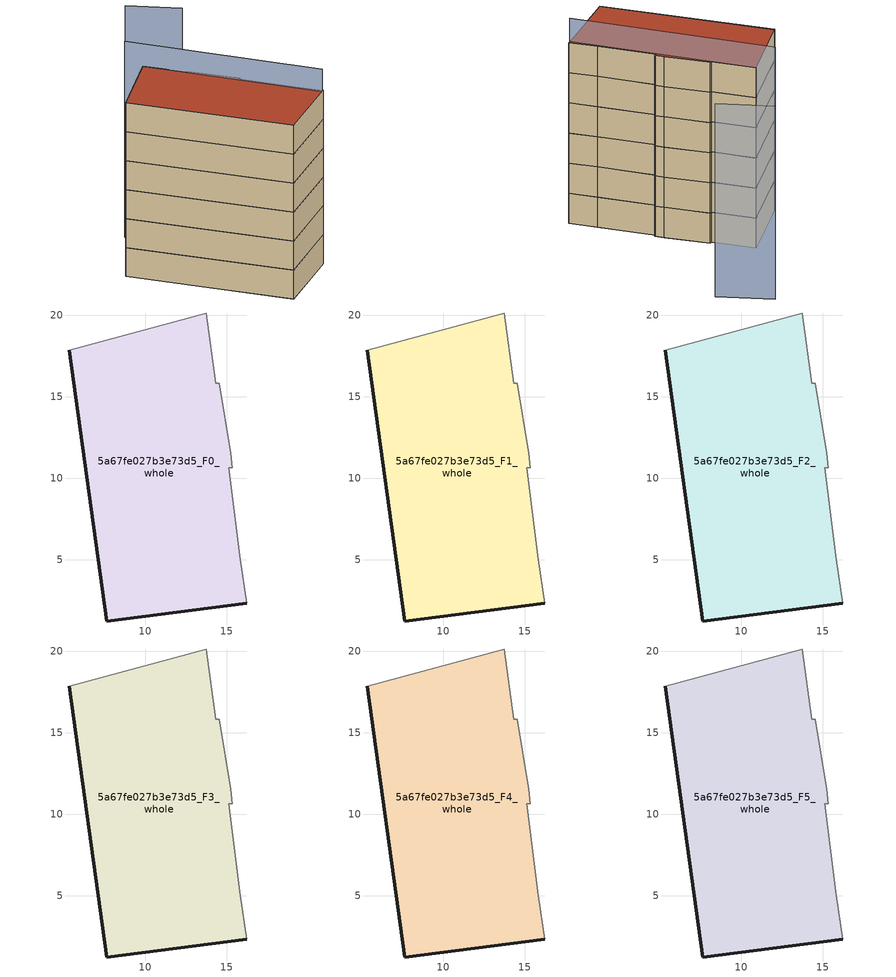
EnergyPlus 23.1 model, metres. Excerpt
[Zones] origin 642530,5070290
5a67fe027b3e73d5_F0_whole
 floor ground (EU_floor_Construction): 16.22,2.33 15.82,5.04 15.12,10.64 15.32,10.64 15.22,11.54 14.53,15.84 14.32,15.84 13.72,20.15 5.32,17.85 7.61,1.24 z0
 wall outside (EU_wall_Construction): 16.22,2.33 7.61,1.24 5.32,17.85 z0:3
 wall adiabatic (EU_wall_Construction): 5.32,17.85 13.72,20.15 14.32,15.84 14.53,15.84 15.22,11.54 15.32,10.64 15.12,10.64 15.82,5.04 16.22,2.33 z0:3
5a67fe027b3e73d5_F1_whole
 floor to 5a67fe027b3e73d5_F0_whole (EU_floor_Construction): 16.22,2.33 15.82,5.04 15.12,10.64 15.32,10.64 15.22,11.54 14.52,15.84 14.32,15.84 13.72,20.15 5.32,17.85 7.61,1.24 z3
 wall outside (EU_wall_Construction): 16.22,2.33 7.61,1.24 5.32,17.85 z3:6
 wall adiabatic (EU_wall_Construction): 5.32,17.85 13.72,20.15 14.32,15.84 14.53,15.84 15.22,11.54 15.32,10.64 15.12,10.64 15.82,5.04 16.22,2.33 z3:6
5a67fe027b3e73d5_F2_whole
 floor to 5a67fe027b3e73d5_F1_whole (EU_floor_Construction): 16.22,2.33 15.82,5.04 15.12,10.64 15.32,10.64 15.22,11.54 14.52,15.84 14.32,15.84 13.72,20.15 5.32,17.85 7.61,1.24 z6
 wall outside (EU_wall_Construction): 16.22,2.33 7.61,1.24 5.32,17.85 z6:9
 wall adiabatic (EU_wall_Construction): 5.32,17.85 13.72,20.15 14.32,15.84 14.53,15.84 15.22,11.54 15.32,10.64 15.12,10.64 15.82,5.04 16.22,2.33 z6:9
5a67fe027b3e73d5_F3_whole
 floor to 5a67fe027b3e73d5_F2_whole (EU_floor_Construction): 16.22,2.33 15.82,5.04 15.12,10.64 15.32,10.64 15.22,11.54 14.52,15.84 14.32,15.84 13.72,20.15 5.32,17.85 7.61,1.24 z9
 wall outside (EU_wall_Construction): 16.22,2.33 7.61,1.24 5.32,17.85 z9:12
 wall adiabatic (EU_wall_Construction): 5.32,17.85 13.72,20.15 14.32,15.84 14.53,15.84 15.22,11.54 15.32,10.64 15.12,10.64 15.82,5.04 16.22,2.33 z9:12
5a67fe027b3e73d5_F4_whole
 floor to 5a67fe027b3e73d5_F3_whole (EU_floor_Construction): 16.22,2.33 15.82,5.04 15.12,10.64 15.32,10.64 15.22,11.54 14.52,15.84 14.32,15.84 13.72,20.15 5.32,17.85 7.61,1.24 z12
 wall outside (EU_wall_Construction): 16.22,2.33 7.61,1.24 5.32,17.85 z12:15
 wall adiabatic (EU_wall_Construction): 5.32,17.85 13.72,20.15 14.32,15.84 14.53,15.84 15.22,11.54 15.32,10.64 15.12,10.64 15.82,5.04 16.22,2.33 z12:15
5a67fe027b3e73d5_F5_whole
 floor to 5a67fe027b3e73d5_F4_whole (EU_floor_Construction): 16.22,2.33 15.82,5.04 15.12,10.64 15.32,10.64 15.22,11.54 14.52,15.84 14.32,15.84 13.72,20.15 5.32,17.85 7.61,1.24 z15
 wall outside (EU_wall_Construction): 16.22,2.33 7.61,1.24 5.32,17.85 z15:18
 wall adiabatic (EU_wall_Construction): 5.32,17.85 13.72,20.15 14.32,15.84 14.53,15.84 15.22,11.54 15.32,10.64 15.12,10.64 15.82,5.04 16.22,2.33 z15:18
 roof outside (EU_roof_Construction): 13.72,20.15 14.32,15.84 14.53,15.84 15.22,11.54 15.32,10.64 15.12,10.64 15.82,5.04 16.22,2.33 7.61,1.24 5.32,17.85 z18
shading: 15.91,2.3 13.5,21.96 z0:20.3; 25.05,21.56 23.16,26.66 z0:19.2
[Building]
EU S2 Campaign: North Axis=0; Terrain=City; Solar Distribution=FullExterior
[Site:Location]
Lyon-Bron: Latitude=45.75; Longitude=5; Time Zone=1; Elevation=198
[SizingPeriod:WeatherFileDays]
AnnualSizingPeriod: Begin Month=1; Begin Day of Month=1; End Month=12; End Day of Month=31; Day of Week for Start Day=Monday; Use Weather File Daylight Saving Period=No; Use Weather File Rain and Snow Indicators=No
[MATERIAL]
EU_InternalMass_Material: Roughness=MediumRough; Thickness=0.1; Conductivity=1; Density=1800; Specific Heat=900; Thermal Absorptance=0.9; Solar Absorptance=0.7; Visible Absorptance=0.7
[MATERIAL:NOMASS] Roughness=MediumRough; Thermal Absorptance=0.9; Solar Absorptance=0.7; Visible Absorptance=0.7
Name | Thermal Resistance
EU_wall_NoMass | 0.776494
EU_roof_NoMass | 0.486893
EU_floor_NoMass | 0.421597
[CONSTRUCTION]
EU_wall_Construction: EU_wall_NoMass
EU_roof_Construction: EU_roof_NoMass
EU_floor_Construction: EU_floor_NoMass
EU_InternalMass_Construction: EU_InternalMass_Material
[ZONE] Type=1; Multiplier=1; Ceiling Height=autocalculate; Floor Area=autocalculate; Part of Total Floor Area=Yes
Name | Volume
5a67fe027b3e73d5_F0_whole | 455.604
5a67fe027b3e73d5_F1_whole; 5a67fe027b3e73d5_F2_whole; 5a67fe027b3e73d5_F3_whole; 5a67fe027b3e73d5_F4_whole; 5a67fe027b3e73d5_F5_whole | 455.602
[INTERNALMASS] Construction=EU_InternalMass_Construction; Surface Area=151.868
Name | Zone or ZoneList
5a67fe027b3e73d5_F0_whole_EU_InternalMass | 5a67fe027b3e73d5_F0_whole
5a67fe027b3e73d5_F1_whole_EU_InternalMass | 5a67fe027b3e73d5_F1_whole
5a67fe027b3e73d5_F2_whole_EU_InternalMass | 5a67fe027b3e73d5_F2_whole
5a67fe027b3e73d5_F3_whole_EU_InternalMass | 5a67fe027b3e73d5_F3_whole
5a67fe027b3e73d5_F4_whole_EU_InternalMass | 5a67fe027b3e73d5_F4_whole
5a67fe027b3e73d5_F5_whole_EU_InternalMass | 5a67fe027b3e73d5_F5_whole
[OTHEREQUIPMENT] Fuel Type=Electricity; Design Level Calculation Method=Watts/Area; Power per Zone Floor Area=1; Fraction Latent=0; Fraction Radiant=0; Fraction Lost=0; Carbon Dioxide Generation Rate=0; EndUse Subcategory=EU_Step8_InternalGains
Name | Zone or ZoneList or Space or SpaceList | Schedule
EU_Step8_InternalGain_5a67fe027b3e73d5_F0_whole_f000 | 5a67fe027b3e73d5_F0_whole | EU_Step8_GainSchedule_5a67fe027b3e73d5_F0_whole_f000
EU_Step8_InternalGain_5a67fe027b3e73d5_F1_whole_f000 | 5a67fe027b3e73d5_F1_whole | EU_Step8_GainSchedule_5a67fe027b3e73d5_F1_whole_f000
EU_Step8_InternalGain_5a67fe027b3e73d5_F2_whole_f000 | 5a67fe027b3e73d5_F2_whole | EU_Step8_GainSchedule_5a67fe027b3e73d5_F2_whole_f000
EU_Step8_InternalGain_5a67fe027b3e73d5_F3_whole_f000 | 5a67fe027b3e73d5_F3_whole | EU_Step8_GainSchedule_5a67fe027b3e73d5_F3_whole_f000
EU_Step8_InternalGain_5a67fe027b3e73d5_F4_whole_f000 | 5a67fe027b3e73d5_F4_whole | EU_Step8_GainSchedule_5a67fe027b3e73d5_F4_whole_f000
EU_Step8_InternalGain_5a67fe027b3e73d5_F5_whole_f000 | 5a67fe027b3e73d5_F5_whole | EU_Step8_GainSchedule_5a67fe027b3e73d5_F5_whole_f000
[ZONEVENTILATION:DESIGNFLOWRATE] Schedule=EU_AlwaysOn; Design Flow Rate Calculation Method=AirChanges/Hour; Air Changes per Hour=0.693814; Ventilation Type=Natural; Fan Pressure Rise=0; Fan Total Efficiency=1; Constant Term Coefficient=1; Temperature Term Coefficient=0; Velocity Term Coefficient=0; Velocity Squared Term Coefficient=0; Minimum Indoor Temperature=-100; Maximum Indoor Temperature=100; Delta Temperature=-100; Minimum Outdoor Temperature=-100; Maximum Outdoor Temperature=100; Maximum Wind Speed=40
Name | Zone or ZoneList or Space or SpaceList
EU_ConstantAir_5a67fe027b3e73d5_F0_whole | 5a67fe027b3e73d5_F0_whole
EU_ConstantAir_5a67fe027b3e73d5_F1_whole | 5a67fe027b3e73d5_F1_whole
EU_ConstantAir_5a67fe027b3e73d5_F2_whole | 5a67fe027b3e73d5_F2_whole
EU_ConstantAir_5a67fe027b3e73d5_F3_whole | 5a67fe027b3e73d5_F3_whole
EU_ConstantAir_5a67fe027b3e73d5_F4_whole | 5a67fe027b3e73d5_F4_whole
EU_ConstantAir_5a67fe027b3e73d5_F5_whole | 5a67fe027b3e73d5_F5_whole
[HVACTEMPLATE:THERMOSTAT] Constant Heating Setpoint=20; Constant Cooling Setpoint=50
EU_HeatOnly_5a67fe027b3e73d5_F0_whole; EU_HeatOnly_5a67fe027b3e73d5_F1_whole; EU_HeatOnly_5a67fe027b3e73d5_F2_whole; EU_HeatOnly_5a67fe027b3e73d5_F3_whole; EU_HeatOnly_5a67fe027b3e73d5_F4_whole; EU_HeatOnly_5a67fe027b3e73d5_F5_whole
[HVACTEMPLATE:ZONE:IDEALLOADSAIRSYSTEM] System Availability Schedule=EU_AlwaysOn; Maximum Heating Supply Air Temperature=50; Minimum Cooling Supply Air Temperature=13; Maximum Heating Supply Air Humidity Ratio=0.0156; Minimum Cooling Supply Air Humidity Ratio=0.0077; Heating Limit=NoLimit; Cooling Limit=NoLimit; Heating Availability Schedule=EU_AlwaysOn; Cooling Availability Schedule=EU_CoolingOff; Dehumidification Control Type=ConstantSensibleHeatRatio; Cooling Sensible Heat Ratio=0.7; Dehumidification Setpoint=60; Humidification Control Type=None; Humidification Setpoint=30; Outdoor Air Method=None; Outdoor Air Flow Rate per Person=0.00944; Outdoor Air Flow Rate per Zone Floor Area=0; Outdoor Air Flow Rate per Zone=0; Demand Controlled Ventilation Type=None; Outdoor Air Economizer Type=NoEconomizer; Heat Recovery Type=None; Sensible Heat Recovery Effectiveness=0.7; Latent Heat Recovery Effectiveness=0.65
Name | Template Thermostat
5a67fe027b3e73d5_F0_whole | EU_HeatOnly_5a67fe027b3e73d5_F0_whole
5a67fe027b3e73d5_F1_whole | EU_HeatOnly_5a67fe027b3e73d5_F1_whole
5a67fe027b3e73d5_F2_whole | EU_HeatOnly_5a67fe027b3e73d5_F2_whole
5a67fe027b3e73d5_F3_whole | EU_HeatOnly_5a67fe027b3e73d5_F3_whole
5a67fe027b3e73d5_F4_whole | EU_HeatOnly_5a67fe027b3e73d5_F4_whole
5a67fe027b3e73d5_F5_whole | EU_HeatOnly_5a67fe027b3e73d5_F5_whole
[SIZING:ZONE] Zone Cooling Design Supply Air Temperature Input Method=SupplyAirTemperature; Zone Cooling Design Supply Air Temperature=13; Zone Heating Design Supply Air Temperature Input Method=SupplyAirTemperature; Zone Heating Design Supply Air Temperature=50; Zone Cooling Design Supply Air Humidity Ratio=0.008; Zone Heating Design Supply Air Humidity Ratio=0.008; Cooling Design Air Flow Method=DesignDay; Cooling Design Air Flow Rate=0; Cooling Minimum Air Flow per Zone Floor Area=0.000762; Cooling Minimum Air Flow=0; Cooling Minimum Air Flow Fraction=0.2; Heating Design Air Flow Method=DesignDay; Heating Design Air Flow Rate=0; Heating Maximum Air Flow per Zone Floor Area=0.002032; Heating Maximum Air Flow=0.141576; Heating Maximum Air Flow Fraction=0.3; Account for Dedicated Outdoor Air System=No; Dedicated Outdoor Air System Control Strategy=NeutralSupplyAir; Dedicated Outdoor Air Low Setpoint Temperature for Design=autosize; Dedicated Outdoor Air High Setpoint Temperature for Design=autosize; Zone Load Sizing Method=Sensible Load Only No Latent Load; Zone Latent Cooling Design Supply Air Humidity Ratio Input Method=HumidityRatioDifference; Zone Cooling Design Supply Air Humidity Ratio Difference=0.005; Zone Latent Heating Design Supply Air Humidity Ratio Input Method=HumidityRatioDifference; Zone Humidification Design Supply Air Humidity Ratio Difference=0.005
5a67fe027b3e73d5_F0_whole; 5a67fe027b3e73d5_F1_whole; 5a67fe027b3e73d5_F2_whole; 5a67fe027b3e73d5_F3_whole; 5a67fe027b3e73d5_F4_whole; 5a67fe027b3e73d5_F5_whole
[SCHEDULE:CONSTANT]
Name | Hourly Value
EU_AlwaysOn | 1
EU_CoolingOff | 0
[SCHEDULE:FILE] Column Number=1; Rows to Skip at Top=0; Number of Hours of Data=8760; Column Separator=Comma; Interpolate to Timestep=No; Minutes per Item=60; Adjust Schedule for Daylight Savings=Yes
Name | File
EU_Step8_GainSchedule_5a67fe027b3e73d5_F0_whole_f000 | ../../schedules/5a67fe027b3e73d5/5a67fe027b3e73d5_F0_whole_f000_gain.csv
EU_Step8_GainSchedule_5a67fe027b3e73d5_F1_whole_f000 | ../../schedules/5a67fe027b3e73d5/5a67fe027b3e73d5_F1_whole_f000_gain.csv
EU_Step8_GainSchedule_5a67fe027b3e73d5_F2_whole_f000 | ../../schedules/5a67fe027b3e73d5/5a67fe027b3e73d5_F2_whole_f000_gain.csv
EU_Step8_GainSchedule_5a67fe027b3e73d5_F3_whole_f000 | ../../schedules/5a67fe027b3e73d5/5a67fe027b3e73d5_F3_whole_f000_gain.csv
EU_Step8_GainSchedule_5a67fe027b3e73d5_F4_whole_f000 | ../../schedules/5a67fe027b3e73d5/5a67fe027b3e73d5_F4_whole_f000_gain.csv
EU_Step8_GainSchedule_5a67fe027b3e73d5_F5_whole_f000 | ../../schedules/5a67fe027b3e73d5/5a67fe027b3e73d5_F5_whole_f000_gain.csv
